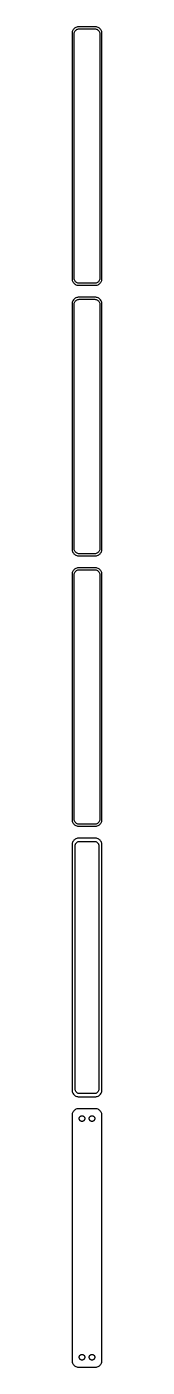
# Model space of a CAD drawing. Header units: metres. Extents: x -11 to 11, y 1943 to 3973.
# Drawn here: x -11 to 11, y 1943 to 2953 of the extents above; entities that cross this region are included whole.
import ezdxf

# ---------------------------------------------------------------- set-up
doc = ezdxf.new("R2010")
doc.units = ezdxf.units.M

msp = doc.modelspace()

# ---------------------------------------------------------------- linework, layer by layer
for p, q in [((-9.43712, 2952.35), (-9.89484, 2951.92)), ((-8.92912, 2952.72), (-9.43712, 2952.35)), ((-8.37889, 2953.02), (-8.92912, 2952.72)), ((-7.79507, 2953.26), (-8.37889, 2953.02)), ((-7.1869, 2953.41), (-7.79507, 2953.26)), ((-6.56395, 2953.49), (-7.1869, 2953.41)), ((6.56395, 2953.49), (-6.56395, 2953.49)), ((7.1869, 2953.41), (6.56395, 2953.49)), ((7.79507, 2953.26), (7.1869, 2953.41)), ((8.37889, 2953.02), (7.79507, 2953.26)), ((8.92912, 2952.72), (8.37889, 2953.02)), ((9.43712, 2952.35), (8.92912, 2952.72)), ((9.89484, 2951.92), (9.43712, 2952.35)), ((-11.2106, 2949.13), (-11.25, 2948.5)), ((-11.25, 2948.5), (-11.25, 2763.5)), ((-11.0929, 2949.74), (-11.2106, 2949.13)), ((-10.8989, 2950.34), (-11.0929, 2949.74)), ((-10.6315, 2950.91), (-10.8989, 2950.34)), ((-10.2951, 2951.44), (-10.6315, 2950.91)), ((-9.89484, 2951.92), (-10.2951, 2951.44)), ((-9.75, 2948), (-9.71844, 2948.5)), ((-9.75, 2764), (-9.75, 2948)), ((-9.71844, 2948.5), (-9.62433, 2948.99)), ((-9.62433, 2948.99), (-9.4691, 2949.47)), ((-9.4691, 2949.47), (-9.25522, 2949.93)), ((-9.25522, 2949.93), (-8.98605, 2950.35)), ((-8.98605, 2950.35), (-8.66586, 2950.74)), ((-8.66586, 2950.74), (-8.29968, 2951.08)), ((-8.29968, 2951.08), (-7.8933, 2951.38)), ((-7.8933, 2951.38), (-7.45311, 2951.62)), ((-7.45311, 2951.62), (-6.98605, 2951.8)), ((-6.98605, 2951.8), (-6.49951, 2951.93)), ((-6.49951, 2951.93), (-6.00116, 2951.99)), ((-6.00116, 2951.99), (6.00116, 2951.99)), ((6.00116, 2951.99), (6.49951, 2951.93)), ((6.49951, 2951.93), (6.98605, 2951.8)), ((6.98605, 2951.8), (7.45311, 2951.62)), ((7.45311, 2951.62), (7.8933, 2951.38)), ((7.8933, 2951.38), (8.29968, 2951.08)), ((8.29968, 2951.08), (8.66586, 2950.74)), ((8.66586, 2950.74), (8.98605, 2950.35)), ((8.98605, 2950.35), (9.25522, 2949.93)), ((9.25522, 2949.93), (9.4691, 2949.47)), ((9.4691, 2949.47), (9.62433, 2948.99)), ((9.62433, 2948.99), (9.71844, 2948.5)), ((9.71844, 2948.5), (9.75, 2948)), ((9.75, 2948), (9.75, 2764)), ((10.2951, 2951.44), (9.89484, 2951.92)), ((10.6315, 2950.91), (10.2951, 2951.44)), ((10.8989, 2950.34), (10.6315, 2950.91)), ((11.0929, 2949.74), (10.8989, 2950.34)), ((11.2106, 2949.13), (11.0929, 2949.74)), ((11.25, 2948.5), (11.2106, 2949.13)), ((11.25, 2763.5), (11.25, 2948.5)), ((-11.25, 2763.5), (-11.2106, 2762.87)), ((-11.2106, 2762.87), (-11.0929, 2762.26)), ((-11.0929, 2762.26), (-10.8989, 2761.66)), ((-10.8989, 2761.66), (-10.6315, 2761.09)), ((-10.6315, 2761.09), (-10.2951, 2760.56)), ((-10.2951, 2760.56), (-9.89484, 2760.08)), ((-9.89484, 2760.08), (-9.43712, 2759.65)), ((-9.71844, 2763.5), (-9.75, 2764)), ((-9.62433, 2763.01), (-9.71844, 2763.5)), ((-9.4691, 2762.53), (-9.62433, 2763.01)), ((-9.25522, 2762.07), (-9.4691, 2762.53)), ((-8.98605, 2761.65), (-9.25522, 2762.07)), ((-8.66586, 2761.26), (-8.98605, 2761.65)), ((-8.29968, 2760.92), (-8.66586, 2761.26)), ((-7.8933, 2760.62), (-8.29968, 2760.92)), ((-7.45311, 2760.38), (-7.8933, 2760.62)), ((-6.98605, 2760.2), (-7.45311, 2760.38)), ((-6.49951, 2760.07), (-6.98605, 2760.2)), ((-6.00116, 2760.01), (-6.49951, 2760.07)), ((6.00116, 2760.01), (-6.00116, 2760.01)), ((6.49951, 2760.07), (6.00116, 2760.01)), ((6.98605, 2760.2), (6.49951, 2760.07)), ((7.45311, 2760.38), (6.98605, 2760.2)), ((7.8933, 2760.62), (7.45311, 2760.38)), ((8.29968, 2760.92), (7.8933, 2760.62)), ((8.66586, 2761.26), (8.29968, 2760.92)), ((8.98605, 2761.65), (8.66586, 2761.26)), ((9.25522, 2762.07), (8.98605, 2761.65)), ((9.4691, 2762.53), (9.25522, 2762.07)), ((9.43712, 2759.65), (9.89484, 2760.08)), ((9.62433, 2763.01), (9.4691, 2762.53)), ((9.71844, 2763.5), (9.62433, 2763.01)), ((9.75, 2764), (9.71844, 2763.5)), ((9.89484, 2760.08), (10.2951, 2760.56)), ((10.2951, 2760.56), (10.6315, 2761.09)), ((10.6315, 2761.09), (10.8989, 2761.66)), ((10.8989, 2761.66), (11.0929, 2762.26)), ((11.0929, 2762.26), (11.2106, 2762.87)), ((11.2106, 2762.87), (11.25, 2763.5)), ((-9.43712, 2759.65), (-8.92912, 2759.28)), ((-8.92912, 2759.28), (-8.37889, 2758.98)), ((-8.37889, 2758.98), (-7.79507, 2758.74)), ((-7.79507, 2758.74), (-7.1869, 2758.59)), ((-7.1869, 2758.59), (-6.56395, 2758.51)), ((-6.56395, 2758.51), (6.56395, 2758.51)), ((6.56395, 2758.51), (7.1869, 2758.59)), ((7.1869, 2758.59), (7.79507, 2758.74)), ((7.79507, 2758.74), (8.37889, 2758.98)), ((8.37889, 2758.98), (8.92912, 2759.28)), ((8.92912, 2759.28), (9.43712, 2759.65)), ((-11.2106, 2745.13), (-11.25, 2744.5)), ((-11.25, 2744.5), (-11.25, 2559.5)), ((-11.0929, 2745.74), (-11.2106, 2745.13)), ((-10.8989, 2746.34), (-11.0929, 2745.74)), ((-10.6315, 2746.91), (-10.8989, 2746.34)), ((-10.2951, 2747.44), (-10.6315, 2746.91)), ((-9.89484, 2747.92), (-10.2951, 2747.44)), ((-9.43712, 2748.35), (-9.89484, 2747.92)), ((-9.75, 2744), (-9.71844, 2744.5)), ((-9.75, 2560), (-9.75, 2744)), ((-9.71844, 2744.5), (-9.62433, 2744.99)), ((-9.62433, 2744.99), (-9.4691, 2745.47)), ((-9.4691, 2745.47), (-9.25522, 2745.93)), ((-8.92912, 2748.72), (-9.43712, 2748.35)), ((-9.25522, 2745.93), (-8.98605, 2746.35)), ((-8.98605, 2746.35), (-8.66586, 2746.74)), ((-8.37889, 2749.02), (-8.92912, 2748.72)), ((-8.66586, 2746.74), (-8.29968, 2747.08)), ((-7.79507, 2749.26), (-8.37889, 2749.02)), ((-8.29968, 2747.08), (-7.8933, 2747.38)), ((-7.8933, 2747.38), (-7.45311, 2747.62)), ((-7.1869, 2749.41), (-7.79507, 2749.26)), ((-7.45311, 2747.62), (-6.98605, 2747.8)), ((-6.56395, 2749.49), (-7.1869, 2749.41)), ((-6.98605, 2747.8), (-6.49951, 2747.93)), ((6.56395, 2749.49), (-6.56395, 2749.49)), ((-6.49951, 2747.93), (-6.00116, 2747.99)), ((-6.00116, 2747.99), (6.00116, 2747.99)), ((6.00116, 2747.99), (6.49951, 2747.93)), ((6.49951, 2747.93), (6.98605, 2747.8)), ((7.1869, 2749.41), (6.56395, 2749.49)), ((6.98605, 2747.8), (7.45311, 2747.62)), ((7.79507, 2749.26), (7.1869, 2749.41)), ((7.45311, 2747.62), (7.8933, 2747.38)), ((8.37889, 2749.02), (7.79507, 2749.26)), ((7.8933, 2747.38), (8.29968, 2747.08)), ((8.29968, 2747.08), (8.66586, 2746.74)), ((8.92912, 2748.72), (8.37889, 2749.02)), ((8.66586, 2746.74), (8.98605, 2746.35)), ((9.43712, 2748.35), (8.92912, 2748.72)), ((8.98605, 2746.35), (9.25522, 2745.93)), ((9.25522, 2745.93), (9.4691, 2745.47)), ((9.89484, 2747.92), (9.43712, 2748.35)), ((9.4691, 2745.47), (9.62433, 2744.99)), ((9.62433, 2744.99), (9.71844, 2744.5)), ((9.71844, 2744.5), (9.75, 2744)), ((9.75, 2744), (9.75, 2560)), ((10.2951, 2747.44), (9.89484, 2747.92)), ((10.6315, 2746.91), (10.2951, 2747.44)), ((10.8989, 2746.34), (10.6315, 2746.91)), ((11.0929, 2745.74), (10.8989, 2746.34)), ((11.2106, 2745.13), (11.0929, 2745.74)), ((11.25, 2744.5), (11.2106, 2745.13)), ((11.25, 2559.5), (11.25, 2744.5)), ((-11.25, 2559.5), (-11.2106, 2558.87)), ((-11.2106, 2558.87), (-11.0929, 2558.26)), ((-11.0929, 2558.26), (-10.8989, 2557.66)), ((-9.71844, 2559.5), (-9.75, 2560)), ((-9.62433, 2559.01), (-9.71844, 2559.5)), ((-9.4691, 2558.53), (-9.62433, 2559.01)), ((-9.25522, 2558.07), (-9.4691, 2558.53)), ((-8.98605, 2557.65), (-9.25522, 2558.07)), ((9.25522, 2558.07), (8.98605, 2557.65)), ((9.4691, 2558.53), (9.25522, 2558.07)), ((9.62433, 2559.01), (9.4691, 2558.53)), ((9.71844, 2559.5), (9.62433, 2559.01)), ((9.75, 2560), (9.71844, 2559.5)), ((10.8989, 2557.66), (11.0929, 2558.26)), ((11.0929, 2558.26), (11.2106, 2558.87)), ((11.2106, 2558.87), (11.25, 2559.5)), ((-10.8989, 2557.66), (-10.6315, 2557.09)), ((-10.6315, 2557.09), (-10.2951, 2556.56)), ((-10.2951, 2556.56), (-9.89484, 2556.08)), ((-9.89484, 2556.08), (-9.43712, 2555.65)), ((-9.43712, 2555.65), (-8.92912, 2555.28)), ((-8.66586, 2557.26), (-8.98605, 2557.65)), ((-8.92912, 2555.28), (-8.37889, 2554.98)), ((-8.29968, 2556.92), (-8.66586, 2557.26)), ((-8.37889, 2554.98), (-7.79507, 2554.74)), ((-7.8933, 2556.62), (-8.29968, 2556.92)), ((-7.45311, 2556.38), (-7.8933, 2556.62)), ((-7.79507, 2554.74), (-7.1869, 2554.59)), ((-6.98605, 2556.2), (-7.45311, 2556.38)), ((-7.1869, 2554.59), (-6.56395, 2554.51)), ((-6.49951, 2556.07), (-6.98605, 2556.2)), ((-6.56395, 2554.51), (6.56395, 2554.51)), ((-6.00116, 2556.01), (-6.49951, 2556.07)), ((6.00116, 2556.01), (-6.00116, 2556.01)), ((6.49951, 2556.07), (6.00116, 2556.01)), ((6.98605, 2556.2), (6.49951, 2556.07)), ((6.56395, 2554.51), (7.1869, 2554.59)), ((7.45311, 2556.38), (6.98605, 2556.2)), ((7.1869, 2554.59), (7.79507, 2554.74)), ((7.8933, 2556.62), (7.45311, 2556.38)), ((7.79507, 2554.74), (8.37889, 2554.98)), ((8.29968, 2556.92), (7.8933, 2556.62)), ((8.66586, 2557.26), (8.29968, 2556.92)), ((8.37889, 2554.98), (8.92912, 2555.28)), ((8.98605, 2557.65), (8.66586, 2557.26)), ((8.92912, 2555.28), (9.43712, 2555.65)), ((9.43712, 2555.65), (9.89484, 2556.08)), ((9.89484, 2556.08), (10.2951, 2556.56)), ((10.2951, 2556.56), (10.6315, 2557.09)), ((10.6315, 2557.09), (10.8989, 2557.66)), ((-11.2106, 2541.13), (-11.25, 2540.5)), ((-11.25, 2540.5), (-11.25, 2355.5)), ((-11.0929, 2541.74), (-11.2106, 2541.13)), ((-10.8989, 2542.34), (-11.0929, 2541.74)), ((-10.6315, 2542.91), (-10.8989, 2542.34)), ((-10.2951, 2543.44), (-10.6315, 2542.91)), ((-9.89484, 2543.92), (-10.2951, 2543.44)), ((-9.43712, 2544.35), (-9.89484, 2543.92)), ((-9.75, 2540), (-9.71844, 2540.5)), ((-9.75, 2356), (-9.75, 2540)), ((-9.71844, 2540.5), (-9.62433, 2540.99)), ((-9.62433, 2540.99), (-9.4691, 2541.47)), ((-9.4691, 2541.47), (-9.25522, 2541.93)), ((-8.92912, 2544.72), (-9.43712, 2544.35)), ((-9.25522, 2541.93), (-8.98605, 2542.35)), ((-8.98605, 2542.35), (-8.66586, 2542.74)), ((-8.37889, 2545.02), (-8.92912, 2544.72)), ((-8.66586, 2542.74), (-8.29968, 2543.08)), ((-7.79507, 2545.26), (-8.37889, 2545.02)), ((-8.29968, 2543.08), (-7.8933, 2543.38)), ((-7.8933, 2543.38), (-7.45311, 2543.62)), ((-7.1869, 2545.41), (-7.79507, 2545.26)), ((-7.45311, 2543.62), (-6.98605, 2543.8)), ((-6.56395, 2545.49), (-7.1869, 2545.41)), ((-6.98605, 2543.8), (-6.49951, 2543.93)), ((6.56395, 2545.49), (-6.56395, 2545.49)), ((-6.49951, 2543.93), (-6.00116, 2543.99)), ((-6.00116, 2543.99), (6.00116, 2543.99)), ((6.00116, 2543.99), (6.49951, 2543.93)), ((6.49951, 2543.93), (6.98605, 2543.8)), ((7.1869, 2545.41), (6.56395, 2545.49)), ((6.98605, 2543.8), (7.45311, 2543.62)), ((7.79507, 2545.26), (7.1869, 2545.41)), ((7.45311, 2543.62), (7.8933, 2543.38)), ((8.37889, 2545.02), (7.79507, 2545.26)), ((7.8933, 2543.38), (8.29968, 2543.08)), ((8.29968, 2543.08), (8.66586, 2542.74)), ((8.92912, 2544.72), (8.37889, 2545.02)), ((8.66586, 2542.74), (8.98605, 2542.35)), ((9.43712, 2544.35), (8.92912, 2544.72)), ((8.98605, 2542.35), (9.25522, 2541.93)), ((9.25522, 2541.93), (9.4691, 2541.47)), ((9.89484, 2543.92), (9.43712, 2544.35)), ((9.4691, 2541.47), (9.62433, 2540.99)), ((9.62433, 2540.99), (9.71844, 2540.5)), ((9.71844, 2540.5), (9.75, 2540)), ((9.75, 2540), (9.75, 2356)), ((10.2951, 2543.44), (9.89484, 2543.92)), ((10.6315, 2542.91), (10.2951, 2543.44)), ((10.8989, 2542.34), (10.6315, 2542.91)), ((11.0929, 2541.74), (10.8989, 2542.34)), ((11.2106, 2541.13), (11.0929, 2541.74)), ((11.25, 2540.5), (11.2106, 2541.13)), ((11.25, 2355.5), (11.25, 2540.5)), ((-9.71844, 2355.5), (-9.75, 2356)), ((9.75, 2356), (9.71844, 2355.5)), ((-11.25, 2355.5), (-11.2106, 2354.87)), ((-11.2106, 2354.87), (-11.0929, 2354.26)), ((-11.0929, 2354.26), (-10.8989, 2353.66)), ((-10.8989, 2353.66), (-10.6315, 2353.09)), ((-10.6315, 2353.09), (-10.2951, 2352.56)), ((-10.2951, 2352.56), (-9.89484, 2352.08)), ((-9.89484, 2352.08), (-9.43712, 2351.65)), ((-9.62433, 2355.01), (-9.71844, 2355.5)), ((-9.4691, 2354.53), (-9.62433, 2355.01)), ((-9.25522, 2354.07), (-9.4691, 2354.53)), ((-9.43712, 2351.65), (-8.92912, 2351.28)), ((-8.98605, 2353.65), (-9.25522, 2354.07)), ((-8.66586, 2353.26), (-8.98605, 2353.65)), ((-8.92912, 2351.28), (-8.37889, 2350.98)), ((-8.29968, 2352.92), (-8.66586, 2353.26)), ((-8.37889, 2350.98), (-7.79507, 2350.74)), ((-7.8933, 2352.62), (-8.29968, 2352.92)), ((-7.45311, 2352.38), (-7.8933, 2352.62)), ((-7.79507, 2350.74), (-7.1869, 2350.59)), ((-6.98605, 2352.2), (-7.45311, 2352.38)), ((-7.1869, 2350.59), (-6.56395, 2350.51)), ((-6.49951, 2352.07), (-6.98605, 2352.2)), ((-6.56395, 2350.51), (6.56395, 2350.51)), ((-6.00116, 2352.01), (-6.49951, 2352.07)), ((6.00116, 2352.01), (-6.00116, 2352.01)), ((6.49951, 2352.07), (6.00116, 2352.01)), ((6.98605, 2352.2), (6.49951, 2352.07)), ((6.56395, 2350.51), (7.1869, 2350.59)), ((7.45311, 2352.38), (6.98605, 2352.2)), ((7.1869, 2350.59), (7.79507, 2350.74)), ((7.8933, 2352.62), (7.45311, 2352.38)), ((7.79507, 2350.74), (8.37889, 2350.98)), ((8.29968, 2352.92), (7.8933, 2352.62)), ((8.66586, 2353.26), (8.29968, 2352.92)), ((8.37889, 2350.98), (8.92912, 2351.28)), ((8.98605, 2353.65), (8.66586, 2353.26)), ((8.92912, 2351.28), (9.43712, 2351.65)), ((9.25522, 2354.07), (8.98605, 2353.65)), ((9.4691, 2354.53), (9.25522, 2354.07)), ((9.43712, 2351.65), (9.89484, 2352.08)), ((9.62433, 2355.01), (9.4691, 2354.53)), ((9.71844, 2355.5), (9.62433, 2355.01)), ((9.89484, 2352.08), (10.2951, 2352.56)), ((10.2951, 2352.56), (10.6315, 2353.09)), ((10.6315, 2353.09), (10.8989, 2353.66)), ((10.8989, 2353.66), (11.0929, 2354.26)), ((11.0929, 2354.26), (11.2106, 2354.87)), ((11.2106, 2354.87), (11.25, 2355.5)), ((-11.2106, 2337.13), (-11.25, 2336.5)), ((-11.25, 2336.5), (-11.25, 2151.5)), ((-11.0929, 2337.74), (-11.2106, 2337.13)), ((-10.8989, 2338.34), (-11.0929, 2337.74)), ((-10.6315, 2338.91), (-10.8989, 2338.34)), ((-10.2951, 2339.44), (-10.6315, 2338.91)), ((-9.89484, 2339.92), (-10.2951, 2339.44)), ((-9.43712, 2340.35), (-9.89484, 2339.92)), ((-8.92912, 2340.72), (-9.43712, 2340.35)), ((-8.37889, 2341.02), (-8.92912, 2340.72)), ((-8.86292, 2336), (-8.83836, 2336.39)), ((-8.86292, 2152), (-8.86292, 2336)), ((-8.83836, 2336.39), (-8.76512, 2336.77)), ((-8.76512, 2336.77), (-8.64432, 2337.15)), ((-8.64432, 2337.15), (-8.47786, 2337.5)), ((-8.47786, 2337.5), (-8.2684, 2337.83)), ((-7.79507, 2341.26), (-8.37889, 2341.02)), ((-8.2684, 2337.83), (-8.01921, 2338.13)), ((-8.01921, 2338.13), (-7.73424, 2338.4)), ((-7.1869, 2341.41), (-7.79507, 2341.26)), ((-7.73424, 2338.4), (-7.41798, 2338.63)), ((-7.41798, 2338.63), (-7.07541, 2338.82)), ((-6.56395, 2341.49), (-7.1869, 2341.41)), ((-7.07541, 2338.82), (-6.71194, 2338.96)), ((-6.71194, 2338.96), (-6.3333, 2339.06)), ((6.56395, 2341.49), (-6.56395, 2341.49)), ((-6.3333, 2339.06), (-5.94545, 2339.11)), ((-5.94545, 2339.11), (5.94545, 2339.11)), ((5.94545, 2339.11), (6.3333, 2339.06)), ((6.3333, 2339.06), (6.71194, 2338.96)), ((7.1869, 2341.41), (6.56395, 2341.49)), ((6.71194, 2338.96), (7.07541, 2338.82)), ((7.07541, 2338.82), (7.41798, 2338.63)), ((7.79507, 2341.26), (7.1869, 2341.41)), ((7.41798, 2338.63), (7.73424, 2338.4)), ((7.73424, 2338.4), (8.01921, 2338.13)), ((8.37889, 2341.02), (7.79507, 2341.26)), ((8.01921, 2338.13), (8.2684, 2337.83)), ((8.2684, 2337.83), (8.47786, 2337.5)), ((8.92912, 2340.72), (8.37889, 2341.02)), ((8.47786, 2337.5), (8.64432, 2337.15)), ((8.64432, 2337.15), (8.76512, 2336.77)), ((8.76512, 2336.77), (8.83836, 2336.39)), ((8.83836, 2336.39), (8.86292, 2336)), ((8.86292, 2336), (8.86292, 2152)), ((9.43712, 2340.35), (8.92912, 2340.72)), ((9.89484, 2339.92), (9.43712, 2340.35)), ((10.2951, 2339.44), (9.89484, 2339.92)), ((10.6315, 2338.91), (10.2951, 2339.44)), ((10.8989, 2338.34), (10.6315, 2338.91)), ((11.0929, 2337.74), (10.8989, 2338.34)), ((11.2106, 2337.13), (11.0929, 2337.74)), ((11.25, 2336.5), (11.2106, 2337.13)), ((11.25, 2151.5), (11.25, 2336.5)), ((-11.25, 2151.5), (-11.2106, 2150.87)), ((-11.2106, 2150.87), (-11.0929, 2150.26)), ((-11.0929, 2150.26), (-10.8989, 2149.66)), ((-10.8989, 2149.66), (-10.6315, 2149.09)), ((-10.6315, 2149.09), (-10.2951, 2148.56)), ((-10.2951, 2148.56), (-9.89484, 2148.08)), ((-9.89484, 2148.08), (-9.43712, 2147.65)), ((-9.43712, 2147.65), (-8.92912, 2147.28)), ((-8.92912, 2147.28), (-8.37889, 2146.98)), ((-8.83836, 2151.61), (-8.86292, 2152)), ((-8.76512, 2151.23), (-8.83836, 2151.61)), ((-8.64432, 2150.85), (-8.76512, 2151.23)), ((-8.47786, 2150.5), (-8.64432, 2150.85)), ((-8.2684, 2150.17), (-8.47786, 2150.5)), ((-8.37889, 2146.98), (-7.79507, 2146.74)), ((-8.01921, 2149.87), (-8.2684, 2150.17)), ((-7.73424, 2149.6), (-8.01921, 2149.87)), ((-7.79507, 2146.74), (-7.1869, 2146.59)), ((-7.41798, 2149.37), (-7.73424, 2149.6)), ((-7.07541, 2149.18), (-7.41798, 2149.37)), ((-7.1869, 2146.59), (-6.56395, 2146.51)), ((-6.71194, 2149.04), (-7.07541, 2149.18)), ((-6.3333, 2148.94), (-6.71194, 2149.04)), ((-6.56395, 2146.51), (6.56395, 2146.51)), ((-5.94545, 2148.89), (-6.3333, 2148.94)), ((5.94545, 2148.89), (-5.94545, 2148.89)), ((6.3333, 2148.94), (5.94545, 2148.89)), ((6.71194, 2149.04), (6.3333, 2148.94)), ((6.56395, 2146.51), (7.1869, 2146.59)), ((7.07541, 2149.18), (6.71194, 2149.04)), ((7.41798, 2149.37), (7.07541, 2149.18)), ((7.1869, 2146.59), (7.79507, 2146.74)), ((7.73424, 2149.6), (7.41798, 2149.37)), ((8.01921, 2149.87), (7.73424, 2149.6)), ((7.79507, 2146.74), (8.37889, 2146.98)), ((8.2684, 2150.17), (8.01921, 2149.87)), ((8.47786, 2150.5), (8.2684, 2150.17)), ((8.37889, 2146.98), (8.92912, 2147.28)), ((8.64432, 2150.85), (8.47786, 2150.5)), ((8.76512, 2151.23), (8.64432, 2150.85)), ((8.83836, 2151.61), (8.76512, 2151.23)), ((8.86292, 2152), (8.83836, 2151.61)), ((8.92912, 2147.28), (9.43712, 2147.65)), ((9.43712, 2147.65), (9.89484, 2148.08)), ((9.89484, 2148.08), (10.2951, 2148.56)), ((10.2951, 2148.56), (10.6315, 2149.09)), ((10.6315, 2149.09), (10.8989, 2149.66)), ((10.8989, 2149.66), (11.0929, 2150.26)), ((11.0929, 2150.26), (11.2106, 2150.87)), ((11.2106, 2150.87), (11.25, 2151.5)), ((-11.0929, 2133.74), (-11.2106, 2133.13)), ((-10.8989, 2134.34), (-11.0929, 2133.74)), ((-10.6315, 2134.91), (-10.8989, 2134.34)), ((-10.2951, 2135.44), (-10.6315, 2134.91)), ((-9.89484, 2135.92), (-10.2951, 2135.44)), ((-9.43712, 2136.35), (-9.89484, 2135.92)), ((-8.92912, 2136.72), (-9.43712, 2136.35)), ((-8.37889, 2137.02), (-8.92912, 2136.72)), ((-7.79507, 2137.26), (-8.37889, 2137.02)), ((-7.1869, 2137.41), (-7.79507, 2137.26)), ((-6.56395, 2137.49), (-7.1869, 2137.41)), ((6.56395, 2137.49), (-6.56395, 2137.49)), ((7.1869, 2137.41), (6.56395, 2137.49)), ((7.79507, 2137.26), (7.1869, 2137.41)), ((8.37889, 2137.02), (7.79507, 2137.26)), ((8.92912, 2136.72), (8.37889, 2137.02)), ((9.43712, 2136.35), (8.92912, 2136.72)), ((9.89484, 2135.92), (9.43712, 2136.35)), ((10.2951, 2135.44), (9.89484, 2135.92)), ((10.6315, 2134.91), (10.2951, 2135.44)), ((10.8989, 2134.34), (10.6315, 2134.91)), ((11.0929, 2133.74), (10.8989, 2134.34)), ((11.2106, 2133.13), (11.0929, 2133.74)), ((-11.2106, 2133.13), (-11.25, 2132.5)), ((-11.25, 2132.5), (-11.25, 1947.5)), ((-5.88528, 2130), (-5.86845, 2130.27)), ((-5.86845, 2129.73), (-5.88528, 2130)), ((-5.86845, 2130.27), (-5.81821, 2130.53)), ((-5.81821, 2129.47), (-5.86845, 2129.73)), ((-5.81821, 2130.53), (-5.73534, 2130.79)), ((-5.73534, 2129.21), (-5.81821, 2129.47)), ((-5.73534, 2130.79), (-5.62117, 2131.03)), ((-5.62117, 2128.97), (-5.73534, 2129.21)), ((-5.62117, 2131.03), (-5.47748, 2131.26)), ((-5.47748, 2128.74), (-5.62117, 2128.97)), ((-5.47748, 2131.26), (-5.30655, 2131.46)), ((-5.30655, 2128.54), (-5.47748, 2128.74)), ((-5.30655, 2131.46), (-5.11108, 2131.65)), ((-5.11108, 2128.35), (-5.30655, 2128.54)), ((-5.11108, 2131.65), (-4.89413, 2131.8)), ((-4.89413, 2128.2), (-5.11108, 2128.35)), ((-4.89413, 2131.8), (-4.65915, 2131.93)), ((-4.65915, 2128.07), (-4.89413, 2128.2)), ((-4.65915, 2131.93), (-4.40984, 2132.03)), ((-4.40984, 2127.97), (-4.65915, 2128.07)), ((-4.40984, 2132.03), (-4.1501, 2132.1)), ((-4.1501, 2127.9), (-4.40984, 2127.97)), ((-4.1501, 2132.1), (-3.88406, 2132.13)), ((-3.88406, 2127.87), (-4.1501, 2127.9)), ((-3.88406, 2132.13), (-3.61592, 2132.13)), ((-3.61592, 2127.87), (-3.88406, 2127.87)), ((-3.61592, 2132.13), (-3.34988, 2132.1)), ((-3.34988, 2127.9), (-3.61592, 2127.87)), ((-3.34988, 2132.1), (-3.09015, 2132.03)), ((-3.09015, 2127.97), (-3.34988, 2127.9)), ((-3.09015, 2132.03), (-2.84084, 2131.93)), ((-2.84084, 2128.07), (-3.09015, 2127.97)), ((-2.84084, 2131.93), (-2.60585, 2131.8)), ((-2.60585, 2128.2), (-2.84084, 2128.07)), ((-2.60585, 2131.8), (-2.3889, 2131.65)), ((-2.3889, 2128.35), (-2.60585, 2128.2)), ((-2.3889, 2131.65), (-2.19344, 2131.46)), ((-2.19344, 2128.54), (-2.3889, 2128.35)), ((-2.19344, 2131.46), (-2.02251, 2131.26)), ((-2.02251, 2128.74), (-2.19344, 2128.54)), ((-2.02251, 2131.26), (-1.87881, 2131.03)), ((-1.87881, 2128.97), (-2.02251, 2128.74)), ((-1.87881, 2131.03), (-1.76465, 2130.79)), ((-1.76465, 2129.21), (-1.87881, 2128.97)), ((-1.76465, 2130.79), (-1.68178, 2130.53)), ((-1.68178, 2129.47), (-1.76465, 2129.21)), ((-1.68178, 2130.53), (-1.63153, 2130.27)), ((-1.63153, 2129.73), (-1.68178, 2129.47)), ((-1.63153, 2130.27), (-1.6147, 2130)), ((-1.6147, 2130), (-1.63153, 2129.73)), ((1.6147, 2130), (1.63153, 2130.27)), ((1.63153, 2129.73), (1.6147, 2130)), ((1.63153, 2130.27), (1.68178, 2130.53)), ((1.68178, 2129.47), (1.63153, 2129.73)), ((1.68178, 2130.53), (1.76465, 2130.79)), ((1.76465, 2129.21), (1.68178, 2129.47)), ((1.76465, 2130.79), (1.87881, 2131.03)), ((1.87881, 2128.97), (1.76465, 2129.21)), ((1.87881, 2131.03), (2.02251, 2131.26)), ((2.02251, 2128.74), (1.87881, 2128.97)), ((2.02251, 2131.26), (2.19344, 2131.46)), ((2.19344, 2128.54), (2.02251, 2128.74)), ((2.19344, 2131.46), (2.3889, 2131.65)), ((2.3889, 2128.35), (2.19344, 2128.54)), ((2.3889, 2131.65), (2.60585, 2131.8)), ((2.60585, 2128.2), (2.3889, 2128.35)), ((2.60585, 2131.8), (2.84084, 2131.93)), ((2.84084, 2128.07), (2.60585, 2128.2)), ((2.84084, 2131.93), (3.09015, 2132.03)), ((3.09015, 2127.97), (2.84084, 2128.07)), ((3.09015, 2132.03), (3.34988, 2132.1)), ((3.34988, 2127.9), (3.09015, 2127.97)), ((3.34988, 2132.1), (3.61592, 2132.13)), ((3.61592, 2127.87), (3.34988, 2127.9)), ((3.61592, 2132.13), (3.88406, 2132.13)), ((3.88406, 2127.87), (3.61592, 2127.87)), ((3.88406, 2132.13), (4.1501, 2132.1)), ((4.1501, 2127.9), (3.88406, 2127.87)), ((4.1501, 2132.1), (4.40984, 2132.03)), ((4.40984, 2127.97), (4.1501, 2127.9)), ((4.40984, 2132.03), (4.65915, 2131.93)), ((4.65915, 2128.07), (4.40984, 2127.97)), ((4.65915, 2131.93), (4.89413, 2131.8)), ((4.89413, 2128.2), (4.65915, 2128.07)), ((4.89413, 2131.8), (5.11108, 2131.65)), ((5.11108, 2128.35), (4.89413, 2128.2)), ((5.11108, 2131.65), (5.30655, 2131.46)), ((5.30655, 2128.54), (5.11108, 2128.35)), ((5.30655, 2131.46), (5.47748, 2131.26)), ((5.47748, 2128.74), (5.30655, 2128.54)), ((5.47748, 2131.26), (5.62117, 2131.03)), ((5.62117, 2128.97), (5.47748, 2128.74)), ((5.62117, 2131.03), (5.73534, 2130.79)), ((5.73534, 2129.21), (5.62117, 2128.97)), ((5.73534, 2130.79), (5.81821, 2130.53)), ((5.81821, 2129.47), (5.73534, 2129.21)), ((5.81821, 2130.53), (5.86845, 2130.27)), ((5.86845, 2129.73), (5.81821, 2129.47)), ((5.86845, 2130.27), (5.88528, 2130)), ((5.88528, 2130), (5.86845, 2129.73)), ((11.25, 2132.5), (11.2106, 2133.13)), ((11.25, 1947.5), (11.25, 2132.5)), ((-5.62117, 1951.03), (-5.47748, 1951.26)), ((-5.47748, 1951.26), (-5.30655, 1951.46)), ((-5.30655, 1951.46), (-5.11108, 1951.65)), ((-5.11108, 1951.65), (-4.89413, 1951.8)), ((-4.89413, 1951.8), (-4.65915, 1951.93)), ((-4.65915, 1951.93), (-4.40984, 1952.03)), ((-4.40984, 1952.03), (-4.1501, 1952.1)), ((-4.1501, 1952.1), (-3.88406, 1952.13)), ((-3.88406, 1952.13), (-3.61592, 1952.13)), ((-3.61592, 1952.13), (-3.34988, 1952.1)), ((-3.34988, 1952.1), (-3.09015, 1952.03)), ((-3.09015, 1952.03), (-2.84084, 1951.93)), ((-2.84084, 1951.93), (-2.60585, 1951.8)), ((-2.60585, 1951.8), (-2.3889, 1951.65)), ((-2.3889, 1951.65), (-2.19344, 1951.46)), ((-2.19344, 1951.46), (-2.02251, 1951.26)), ((-2.02251, 1951.26), (-1.87881, 1951.03)), ((1.87881, 1951.03), (2.02251, 1951.26)), ((2.02251, 1951.26), (2.19344, 1951.46)), ((2.19344, 1951.46), (2.3889, 1951.65)), ((2.3889, 1951.65), (2.60585, 1951.8)), ((2.60585, 1951.8), (2.84084, 1951.93)), ((2.84084, 1951.93), (3.09015, 1952.03)), ((3.09015, 1952.03), (3.34988, 1952.1)), ((3.34988, 1952.1), (3.61592, 1952.13)), ((3.61592, 1952.13), (3.88406, 1952.13)), ((3.88406, 1952.13), (4.1501, 1952.1)), ((4.1501, 1952.1), (4.40984, 1952.03)), ((4.40984, 1952.03), (4.65915, 1951.93)), ((4.65915, 1951.93), (4.89413, 1951.8)), ((4.89413, 1951.8), (5.11108, 1951.65)), ((5.11108, 1951.65), (5.30655, 1951.46)), ((5.30655, 1951.46), (5.47748, 1951.26)), ((5.47748, 1951.26), (5.62117, 1951.03)), ((-11.25, 1947.5), (-11.2106, 1946.87)), ((-11.2106, 1946.87), (-11.0929, 1946.26)), ((-11.0929, 1946.26), (-10.8989, 1945.66)), ((-10.8989, 1945.66), (-10.6315, 1945.09)), ((-10.6315, 1945.09), (-10.2951, 1944.56)), ((-10.2951, 1944.56), (-9.89484, 1944.08)), ((-9.89484, 1944.08), (-9.43712, 1943.65)), ((-9.43712, 1943.65), (-8.92912, 1943.28)), ((-8.92912, 1943.28), (-8.37889, 1942.98)), ((-8.37889, 1942.98), (-7.79507, 1942.74)), ((-7.79507, 1942.74), (-7.1869, 1942.59)), ((-7.1869, 1942.59), (-6.56395, 1942.51)), ((-6.56395, 1942.51), (6.56395, 1942.51)), ((-5.88528, 1950), (-5.86845, 1950.27)), ((-5.86845, 1949.73), (-5.88528, 1950)), ((-5.86845, 1950.27), (-5.81821, 1950.53)), ((-5.81821, 1949.47), (-5.86845, 1949.73)), ((-5.81821, 1950.53), (-5.73534, 1950.79)), ((-5.73534, 1949.21), (-5.81821, 1949.47)), ((-5.73534, 1950.79), (-5.62117, 1951.03)), ((-5.62117, 1948.97), (-5.73534, 1949.21)), ((-5.47748, 1948.74), (-5.62117, 1948.97)), ((-5.30655, 1948.54), (-5.47748, 1948.74)), ((-5.11108, 1948.35), (-5.30655, 1948.54)), ((-4.89413, 1948.2), (-5.11108, 1948.35)), ((-4.65915, 1948.07), (-4.89413, 1948.2)), ((-4.40984, 1947.97), (-4.65915, 1948.07)), ((-4.1501, 1947.9), (-4.40984, 1947.97)), ((-3.88406, 1947.87), (-4.1501, 1947.9)), ((-3.61592, 1947.87), (-3.88406, 1947.87)), ((-3.34988, 1947.9), (-3.61592, 1947.87)), ((-3.09015, 1947.97), (-3.34988, 1947.9)), ((-2.84084, 1948.07), (-3.09015, 1947.97)), ((-2.60585, 1948.2), (-2.84084, 1948.07)), ((-2.3889, 1948.35), (-2.60585, 1948.2)), ((-2.19344, 1948.54), (-2.3889, 1948.35)), ((-2.02251, 1948.74), (-2.19344, 1948.54)), ((-1.87881, 1948.97), (-2.02251, 1948.74)), ((-1.87881, 1951.03), (-1.76465, 1950.79)), ((-1.76465, 1949.21), (-1.87881, 1948.97)), ((-1.76465, 1950.79), (-1.68178, 1950.53)), ((-1.68178, 1949.47), (-1.76465, 1949.21)), ((-1.68178, 1950.53), (-1.63153, 1950.27)), ((-1.63153, 1949.73), (-1.68178, 1949.47)), ((-1.63153, 1950.27), (-1.6147, 1950)), ((-1.6147, 1950), (-1.63153, 1949.73)), ((1.6147, 1950), (1.63153, 1950.27)), ((1.63153, 1949.73), (1.6147, 1950)), ((1.63153, 1950.27), (1.68178, 1950.53)), ((1.68178, 1949.47), (1.63153, 1949.73)), ((1.68178, 1950.53), (1.76465, 1950.79)), ((1.76465, 1949.21), (1.68178, 1949.47)), ((1.76465, 1950.79), (1.87881, 1951.03)), ((1.87881, 1948.97), (1.76465, 1949.21)), ((2.02251, 1948.74), (1.87881, 1948.97)), ((2.19344, 1948.54), (2.02251, 1948.74)), ((2.3889, 1948.35), (2.19344, 1948.54)), ((2.60585, 1948.2), (2.3889, 1948.35)), ((2.84084, 1948.07), (2.60585, 1948.2)), ((3.09015, 1947.97), (2.84084, 1948.07)), ((3.34988, 1947.9), (3.09015, 1947.97)), ((3.61592, 1947.87), (3.34988, 1947.9)), ((3.88406, 1947.87), (3.61592, 1947.87)), ((4.1501, 1947.9), (3.88406, 1947.87)), ((4.40984, 1947.97), (4.1501, 1947.9)), ((4.65915, 1948.07), (4.40984, 1947.97)), ((4.89413, 1948.2), (4.65915, 1948.07)), ((5.11108, 1948.35), (4.89413, 1948.2)), ((5.30655, 1948.54), (5.11108, 1948.35)), ((5.47748, 1948.74), (5.30655, 1948.54)), ((5.62117, 1948.97), (5.47748, 1948.74)), ((5.62117, 1951.03), (5.73534, 1950.79)), ((5.73534, 1949.21), (5.62117, 1948.97)), ((5.73534, 1950.79), (5.81821, 1950.53)), ((5.81821, 1949.47), (5.73534, 1949.21)), ((5.81821, 1950.53), (5.86845, 1950.27)), ((5.86845, 1949.73), (5.81821, 1949.47)), ((5.86845, 1950.27), (5.88528, 1950)), ((5.88528, 1950), (5.86845, 1949.73)), ((6.56395, 1942.51), (7.1869, 1942.59)), ((7.1869, 1942.59), (7.79507, 1942.74)), ((7.79507, 1942.74), (8.37889, 1942.98)), ((8.37889, 1942.98), (8.92912, 1943.28)), ((8.92912, 1943.28), (9.43712, 1943.65)), ((9.43712, 1943.65), (9.89484, 1944.08)), ((9.89484, 1944.08), (10.2951, 1944.56)), ((10.2951, 1944.56), (10.6315, 1945.09)), ((10.6315, 1945.09), (10.8989, 1945.66)), ((10.8989, 1945.66), (11.0929, 1946.26)), ((11.0929, 1946.26), (11.2106, 1946.87)), ((11.2106, 1946.87), (11.25, 1947.5))]:
    msp.add_line(p, q)

doc.saveas('drawing.dxf')
